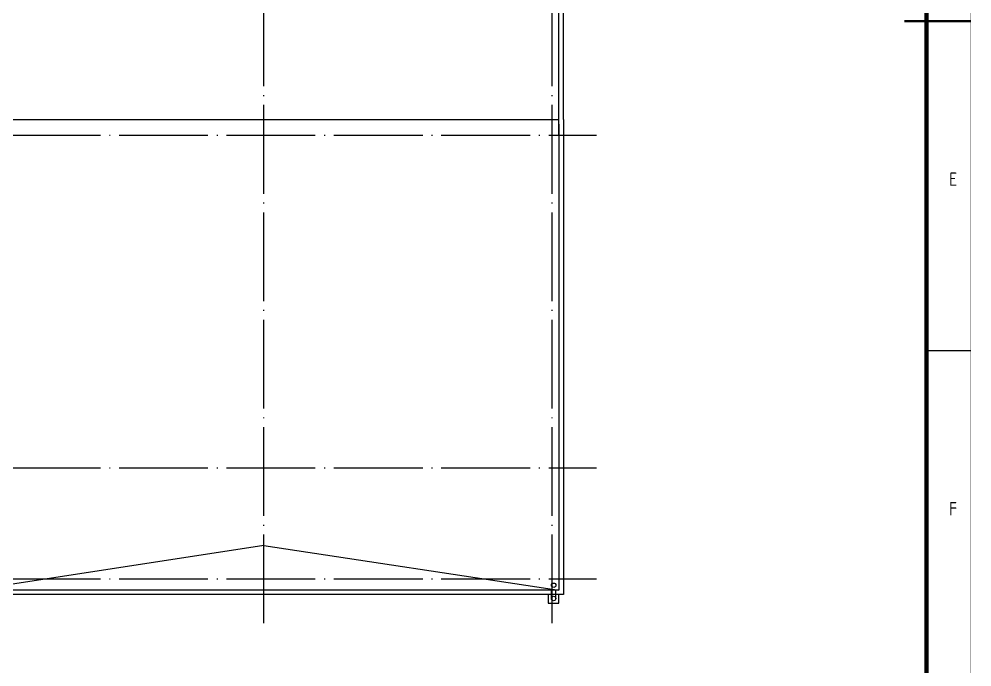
# Model space of a CAD drawing. Extents: x 93518 to 937116, y -359949 to 58022.
# Drawn here: x 915641 to 937116, y -107427 to -92830 of the extents above; entities that cross this region are included whole.
import ezdxf
from ezdxf.enums import TextEntityAlignment as Align

# ---------------------------------------------------------------- set-up
doc = ezdxf.new("R2010")
doc.units = 0
doc.header["$LTSCALE"] = 1000
doc.header["$MEASUREMENT"] = 0
doc.linetypes.add('DOTE', pattern=[2.42, 2, -0.2, 0.02, -0.2])
doc.layers.get('0').update_dxf_attribs({"linetype": 'CONTINUOUS'})
doc.layers.add('DOTE', color=8, linetype='DOTE')
doc.layers.add('STAIR', color=2, linetype='CONTINUOUS')
doc.styles.get("Standard").update_dxf_attribs({"font": 'GBENOR', "bigfont": 'GBCBIG'})

# ---------------------------------------------------------------- blocks, each defined once
blk = doc.blocks.new('GEDI_WK_A1')
at = {"color": 3}
for p, q in [((831, 297), (841, 297)), ((831, 222.75), (841, 222.75))]:
    blk.add_line(p, q, dxfattribs=at)
for points, const_width in [([(0, 0), (841, 0), (841, 594), (0, 594)], 0.1), ([(25, 10), (831, 10), (831, 584), (25, 584)], 1)]:
    blk.add_lwpolyline(points, close=True, dxfattribs=dict(at, const_width=const_width))
at = {"color": 3, "const_width": 0.5}
blk.add_lwpolyline([(826, 297), (841, 297)], dxfattribs=at)
at = {"color": 3}
for s, p in [('E', (837, 259.88)), ('F', (837, 185.62))]:
    blk.add_text(s, height=3, dxfattribs=at).set_placement(p, align=Align.CENTER)

msp = doc.modelspace()

# ---------------------------------------------------------------- linework, layer by layer
at = {"color": 2}
msp.add_line((865507.8, -95094.5), (927807.8, -95094.5), dxfattribs=at)
for points in [[(927807.8, -95444.5), (927807.8, -81744.5)], [(927907.8, -95094.5), (927907.8, -81644.5)], [(927907.8, -95094.5), (927907.8, -105794.5), (865407.8, -105794.5), (865407.8, -95094.5)], [(927807.8, -95194.5), (927807.8, -105694.5), (865507.8, -105694.5), (865507.8, -95094.5)]]:
    msp.add_lwpolyline(points)
at = {"layer": 'DOTE'}
for p, q in [((921157.8, -106444.5), (921157.8, -72444.5)), ((927657.8, -106444.5), (927657.8, -72444.5)), ((864657.8, -95444.5), (928657.8, -95444.5)), ((864657.8, -102944.5), (928657.8, -102944.5)), ((864657.8, -105444.5), (928657.8, -105444.5))]:
    msp.add_line(p, q, dxfattribs=at)
at = {"layer": 'STAIR'}
for p, q in [((921157.8, -104694.5), (914657.8, -105694.5)), ((921157.8, -105694.5), (921157.8, -104694.5)), ((921157.8, -104694.5), (927807.8, -105694.5)), ((927637.4, -105884.7), (927637.4, -105694.5)), ((927737.4, -105884.7), (927737.4, -105694.5))]:
    msp.add_line(p, q, dxfattribs=at)
msp.add_lwpolyline([(927562, -105794.5), (927562, -105989.1), (927807.8, -105989.1), (927807.8, -105794.5)], dxfattribs=at)
for centre in [(927690.4, -105586.3), (927687.4, -105884.7)]:
    msp.add_circle(centre, 50, dxfattribs=at)

# ---------------------------------------------------------------- block references
at = {"xscale": 100, "yscale": 100, "zscale": 100}
msp.add_blockref('GEDI_WK_A1', (852991.4, -122574.9), dxfattribs=at)

doc.saveas('drawing.dxf')
